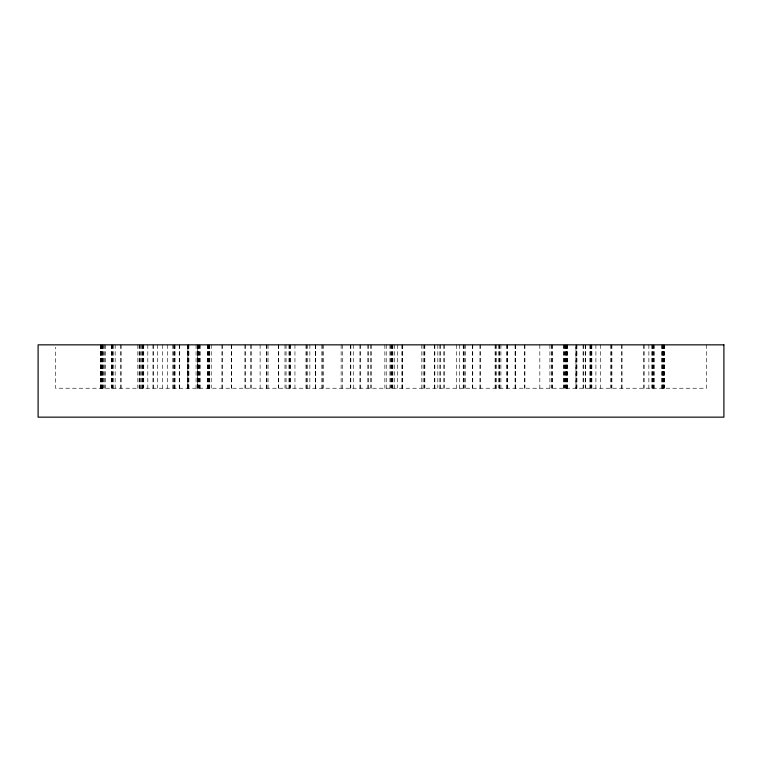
<?xml version="1.0" encoding="UTF-8"?>
<svg xmlns="http://www.w3.org/2000/svg" width="762" height="762" viewBox="0 0 762 762"><rect width="100%" height="100%" fill="white"/><g stroke="black" fill="none" stroke-linecap="round" stroke-linejoin="round"><path stroke-width="0.57" stroke-dasharray="3.81 2.86" d="M706.545 344.843L706.545 388.229L55.455 388.229L55.455 347.186M664.607 344.843L664.607 388.229M664.378 344.843L664.378 388.229M663.635 344.843L663.635 388.229M663.407 344.843L663.407 388.229M663.178 344.843L663.178 388.229M662.883 344.843L662.883 388.229M662.283 344.843L662.283 388.229M661.987 344.843L662.016 388.229M661.911 344.843L661.911 388.229M654.52 344.843L654.52 388.229M653.596 344.843L653.596 388.229M653.139 344.843L653.139 388.229M652.767 344.843L652.767 388.229M652.472 344.843L652.472 388.229M651.786 344.843L651.786 388.229M648.872 344.843L648.872 388.229M644.119 344.843L644.119 388.229M643.776 344.843L643.776 388.229M622.049 344.843L622.049 388.229M621.716 344.843L621.716 388.229M611.905 344.843L611.905 388.229M611.638 344.843L611.638 388.229M610.562 344.843L610.562 388.229M600.466 344.843L600.466 388.229M595.913 344.843L595.913 388.229M591.874 344.843L591.874 388.229M591.598 344.843L591.598 388.229M591.093 344.843L591.093 388.229M590.626 344.843L590.626 388.229M590.426 344.843L590.426 388.229M589.874 344.843L589.874 388.229M585.645 344.843L585.645 388.229M585.416 344.843L585.416 388.229M583.768 344.843L583.768 388.229M583.082 344.843L583.082 388.229M576.948 344.843L576.948 388.229M576.653 344.843L576.653 388.229M576.424 344.843L576.424 388.229M575.977 347.186L575.977 388.229M575.824 344.843L575.824 388.229M567.404 344.843L567.404 388.229M567.176 344.843L567.176 388.229M566.537 344.843L566.537 388.229M566.242 344.843L566.242 388.229M566.014 344.843L566.014 388.229M565.795 344.843L565.795 388.229M565.042 344.843L565.042 388.229M564.813 344.843L564.813 388.229M563.994 344.843L563.994 388.229M563.699 344.843L563.699 388.229M552.088 344.843L552.174 388.229M552.012 344.843L552.012 388.229M551.879 344.843L551.879 388.229M549.916 344.843L549.916 388.229M539.829 344.843L539.829 388.229M524.913 344.843L524.913 388.229M524.694 344.843L524.694 388.229M515.626 344.843L515.598 388.229M515.379 344.843L515.379 388.229M515.064 344.843L515.064 388.229M507.206 344.843L507.206 388.229M507.063 344.843L507.063 388.229M506.911 344.843L506.921 388.229M500.91 344.843L500.91 388.229M499.777 344.843L499.777 388.229M499.472 344.843L499.472 388.229M498.338 344.843L498.338 388.229M496.691 344.843L496.691 388.229M495.386 344.843L495.386 388.229M495.09 344.843L495.09 388.229M480.47 344.843L480.47 388.229M479.936 344.843L479.936 388.229M472.754 344.843L472.754 388.229M472.535 344.843L472.535 388.229M465.315 344.843L465.315 388.229M464.353 344.843L464.353 388.229M463.439 344.843L463.439 388.229M463.22 344.843L463.22 388.229M459.715 344.843L459.715 388.229M456.543 344.843L456.543 388.229M444.151 344.843L444.151 388.229M443.932 344.843L443.932 388.229M440.55 344.843L440.627 388.229M439.865 344.843L439.865 388.229M437.836 344.843L437.836 388.229M434.864 344.843L434.835 388.229M434.616 344.843L434.616 388.229M424.844 344.843L424.844 388.229M424.253 344.843L424.253 388.229M423.167 344.843L423.167 388.229M421.815 344.843L421.815 388.229M402.469 344.843L402.469 388.229M402.184 344.843L402.184 388.229M401.965 344.843L401.974 388.229M397.345 344.843L397.345 388.229M394.449 344.843L394.449 388.229M392.878 344.843L392.878 388.229M392.649 344.843L392.649 388.229M391.868 344.843L391.868 388.229M391.306 344.843L391.306 388.229M390.42 344.843L390.42 388.229M389.934 344.843L389.934 388.229M386.229 344.843L386.229 388.229M384.858 344.843L384.858 388.229M371.675 344.843L371.675 388.229M370.589 344.843L370.589 388.229M368.417 344.843L368.417 388.229M367.836 344.843L367.836 388.229M360.226 344.843L360.226 388.229M359.988 344.843L359.988 388.229M353.254 344.843L353.254 388.229M350.853 344.843L350.806 388.229M350.691 344.843L350.691 388.229M342.586 344.843L342.586 388.229M341.138 344.843L341.138 388.229M323.583 344.843L323.583 388.229M322.612 344.843L322.612 388.229M321.85 344.843L321.85 388.229M315.544 344.843L315.544 388.229M315.439 344.843L315.439 388.229M315.325 344.843L315.316 388.229M309.858 344.843L309.858 388.229M307.267 344.843L307.267 388.229M306.248 344.843L306.248 388.229M306.01 344.843L306.01 388.229M294.951 344.843L294.951 388.229M290.493 344.843L290.493 388.229M290.046 344.843L290.046 388.229M289.35 344.843L289.35 388.229M288.969 344.843L288.969 388.229M286.055 344.843L286.055 388.229M284.978 344.843L284.978 388.229M278.711 344.843L278.711 388.229M278.397 344.843L278.397 388.229M268.072 344.843L268.072 388.229M266.881 344.843L266.881 388.229M266.595 344.843L266.595 388.229M260.118 344.843L260.118 388.229M251.717 344.843L251.717 388.229M250.584 344.843L250.584 388.229M245.516 344.843L245.516 388.229M244.907 344.843L244.907 388.229M231.515 344.843L231.515 388.229M231.286 344.843L231.286 388.229M222.228 344.843L222.199 388.229M221.98 344.843L221.98 388.229M211.217 344.843L211.217 388.229M209.56 344.843L209.598 388.229M209.34 344.843L209.34 388.229M209.064 344.843L209.064 388.229M208.559 344.843L208.559 388.229M208.083 344.843L208.083 388.229M207.893 344.843L207.893 388.229M207.331 344.843L207.331 388.229M200.073 344.843L200.073 388.229M199.854 344.843L199.854 388.229M199.101 344.843L199.101 388.229M198.653 344.843L198.653 388.229M198.358 344.843L198.32 388.229M197.758 388.229L197.758 344.843L197.691 388.229M197.491 344.843L197.491 388.229M196.072 344.843L196.072 388.229M188.909 344.843L188.909 388.229M188.462 344.843L188.462 388.229M188.243 344.843L188.243 388.229M187.49 344.843L187.49 388.229M179.47 344.843L179.47 388.229M179.251 344.843L179.251 388.229M175.003 344.843L175.003 388.229M174.793 344.843L174.793 388.229M174.155 344.843L174.155 388.229M173.736 344.843L173.736 388.229M172.822 344.843L172.822 388.229M167.373 344.843L167.373 388.229M162.677 344.843L162.677 388.229M157.286 344.843L157.286 388.229M153.257 344.843L153.257 388.229M152.991 344.843L152.991 388.229M147.809 344.843L147.809 388.229M143.761 344.843L143.761 388.229M143.18 344.843L143.18 388.229M142.837 344.843L142.837 388.229M142.265 344.843L142.265 388.229M141.532 344.843L141.532 388.229M140.484 344.843L140.484 388.229M139.741 344.843L139.741 388.229M139.141 344.843L139.141 388.229M137.827 344.843L137.827 388.229M121.11 344.843L121.11 388.229M120.777 344.843L120.777 388.229M115.157 344.843L115.157 388.229M113.567 344.843L113.567 388.229M112.424 344.843L112.424 388.229M112.128 344.843L112.128 388.229M111.747 344.843L111.747 388.229M111.3 344.843L111.3 388.229M105.461 344.843L105.461 388.229M104.68 344.843L104.68 388.229M103.68 344.843L103.68 388.229M102.87 344.843L102.87 388.229M102.613 344.843L102.613 388.229M102.013 344.843L102.013 388.229M101.708 344.843L101.708 388.229M101.26 344.843L101.26 388.229M100.813 344.843L100.813 388.229M100.508 344.843L100.508 388.229M100.289 344.843L100.289 388.229M187.938 388.229L187.938 344.843L187.823 388.229"/><path stroke-width="1.14" d="M723.9 344.843L38.1 344.843L38.1 417.157L723.9 417.157L723.9 344.843"/></g></svg>
